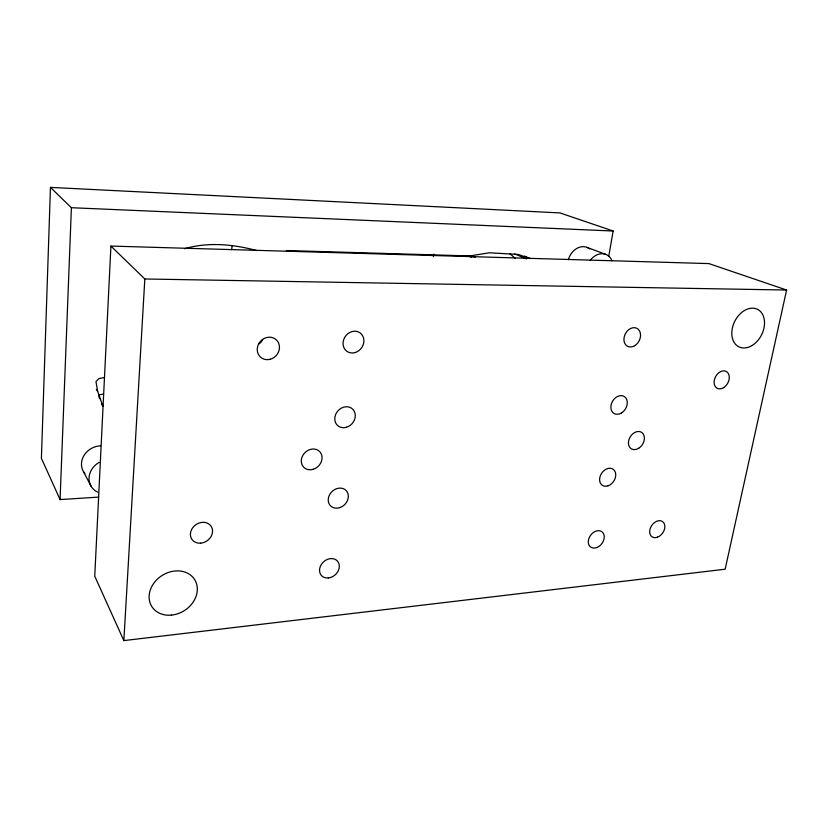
<?xml version="1.0" encoding="UTF-8"?>
<svg xmlns="http://www.w3.org/2000/svg" width="828" height="828" viewBox="0 0 828 828"><rect width="100%" height="100%" fill="white"/><g stroke="black" fill="none" stroke-linecap="round" stroke-linejoin="round"><path stroke-width="1.24" d="M608.715 256.483L613.144 231.012L559.987 212.92L50.456 187.397L41.4 458.298L60.071 499.584L98.698 497.1M60.071 499.584L71.394 207.714L50.456 187.397M110.921 246.071L94.744 576.226L123.858 640.603L725.152 569.209L786.6 290.028L708.923 263.594L110.921 246.071L144.817 278.974L786.6 290.028M123.858 640.603L144.817 278.974M231.736 249.714L232.047 245.864M433.386 256.69L433.717 254.196M184.541 248.731C208.263 241.807 233.351 244.229 256.887 250.605M98.553 394.997L103.552 394.004M103.572 377.651L98.894 378.624L95.976 381.594L97.673 391.437L102.807 405.999L101.451 403.898M457.749 255.976L467.892 255.728L475.189 257.166M286.312 250.522L469.776 255.945L489.462 252.778L518.307 254.475L530.324 258.667M71.394 207.714L613.144 231.012M586.793 247.313L605.723 254.372M524.455 256.131L529.175 258.108M514.747 253.927L526.639 258.936M467.892 255.728L471.349 257.291M509.986 253.678L515.358 258.564M101.492 403.702L103.107 405.71M96.338 389.398L97.673 391.437M98.739 396.819L100.084 398.889M83.566 471.815L91.152 486.326M97.704 492.174A19.065 16.653 -26.8 0 1 89.041 477.839A19.065 16.653 -26.8 0 1 99.153 462.386M84.818 473.564A18.547 16.312 -25.8 0 1 83.711 455.98A18.547 16.312 -25.8 0 1 100.55 445.806M262.579 339.48A7.597 6.924 -47.6 0 1 258.843 343.92M590.188 260.416A16.229 12.772 -65.4 0 1 611.995 260.768M568.37 259.681A15.835 12.606 -65.7 0 1 589.66 248.959M638.812 448.196A9.698 7.214 -58 0 0 641.845 432.506A9.698 7.214 -58 0 0 628.628 440.92A9.698 7.214 -58 0 0 638.812 448.196M313.253 469.279A11.178 9.532 -44.8 0 0 319.784 451.695A11.178 9.532 -44.8 0 0 301.982 457.201A11.178 9.532 -44.8 0 0 313.253 469.279M354.922 352.614A11.333 9.936 -54.7 0 0 361.691 334.388A11.333 9.936 -54.7 0 0 343.806 339.304A11.333 9.936 -54.7 0 0 354.922 352.614M328.302 577.944A10.785 8.715 -42.3 0 0 338.517 562.647A10.785 8.715 -42.3 0 0 321.471 564.261A10.785 8.715 -42.3 0 0 328.302 577.944M200.614 543.168A11.644 9.832 -34.7 0 0 211.461 526.815A11.644 9.832 -34.7 0 0 192.324 528.285A11.644 9.832 -34.7 0 0 200.614 543.168M339.728 507.657A10.93 9.087 -44.9 0 0 346.176 490.58A10.93 9.087 -44.9 0 0 328.944 496.179A10.93 9.087 -44.9 0 0 339.728 507.657M270.176 359.269A11.727 10.598 -47.9 0 0 276.935 340.453A11.727 10.598 -47.9 0 0 257.943 345.566A11.727 10.598 -47.9 0 0 270.176 359.269M171.417 615.121A25.306 20.803 -32.3 0 0 194.932 580.066A25.306 20.803 -32.3 0 0 153.294 583.978A25.306 20.803 -32.3 0 0 171.417 615.121M346.497 427.258A11.137 9.543 -49.1 0 0 353.111 409.581A11.137 9.543 -49.1 0 0 335.526 414.838A11.137 9.543 -49.1 0 0 346.497 427.258M657.504 537.186A9.274 6.645 -55.2 0 0 663.704 522.685A9.274 6.645 -55.2 0 0 650.549 527.622A9.274 6.645 -55.2 0 0 657.504 537.186M621.58 412.903A9.905 7.514 -59.1 0 0 624.602 396.736A9.905 7.514 -59.1 0 0 611.054 405.202A9.905 7.514 -59.1 0 0 621.58 412.903M596.719 547.567A9.522 7.007 -53.5 0 0 602.95 532.704A9.522 7.007 -53.5 0 0 589.132 537.827A9.522 7.007 -53.5 0 0 596.719 547.567M608.094 485.788A9.688 7.245 -56 0 0 614.459 470.532A9.688 7.245 -56 0 0 600.466 475.417A9.688 7.245 -56 0 0 608.094 485.788M723.713 387.597A9.563 6.893 -61.5 0 0 727.025 371.979A9.563 6.893 -61.5 0 0 714.357 380.031A9.563 6.893 -61.5 0 0 723.713 387.597M634.734 345.69A10.122 7.742 -62.3 0 0 637.87 328.954A10.122 7.742 -62.3 0 0 624.126 337.327A10.122 7.742 -62.3 0 0 634.734 345.69M752.259 345.4A20.938 15.028 -63.6 0 0 759.845 310.914A20.938 15.028 -63.6 0 0 732.397 327.919A20.938 15.028 -63.6 0 0 752.259 345.4"/></g></svg>
